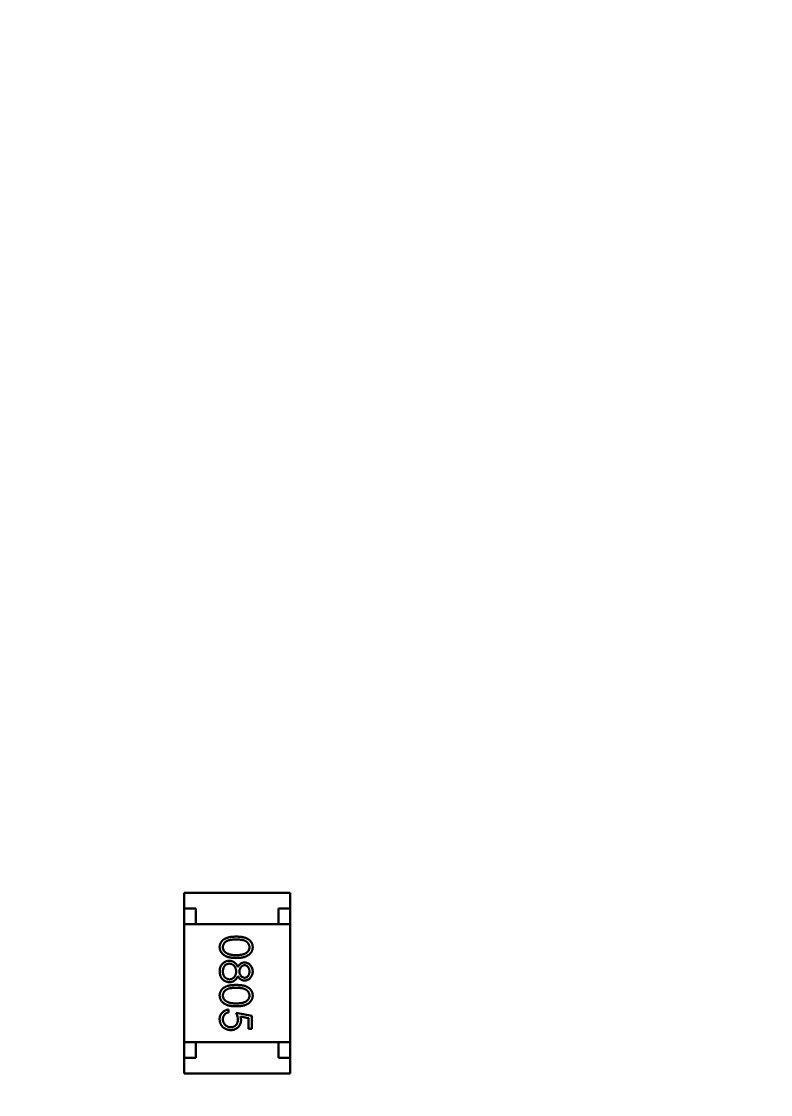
# Model space of a CAD drawing. Header units: millimetres. Extents: x 3004 to 4026, y 1209 to 1506.
# Drawn here: x 3140.43 to 3149.97, y 1419.8 to 1433.46 of the extents above; entities that cross this region are included whole.
import ezdxf

# ---------------------------------------------------------------- set-up
doc = ezdxf.new("R2010")
doc.units = ezdxf.units.MM
doc.layers.add('Видимый контур (ГОСТ)', color=7, linetype='Continuous', lineweight=50)
doc.layers.add('Штриховка (ГОСТ)', color=7, linetype='Continuous', lineweight=18)

msp = doc.modelspace()

# ---------------------------------------------------------------- hatches: boundary and pattern name
at = {"layer": 'Штриховка (ГОСТ)'}
h = msp.add_hatch(dxfattribs=at)
h.set_pattern_fill('ANSI37', color=256, scale=1.3, style=0)
edge = h.paths.add_edge_path()
edge.add_line((3130.892, 1396.782), (3130.892, 1393.782))
edge.add_line((3130.892, 1393.782), (3195.392, 1393.782))
edge.add_ellipse((3195.392, 1396.782), major_axis=(0, -3), ratio=1, start_angle=0, end_angle=90)
edge.add_line((3198.392, 1396.782), (3198.392, 1465.782))
edge.add_ellipse((3195.392, 1465.782), major_axis=(3, 0), ratio=1, start_angle=0, end_angle=90)
edge.add_line((3195.392, 1468.782), (3130.892, 1468.782))
edge.add_line((3130.892, 1468.782), (3130.892, 1465.782))
edge.add_line((3130.892, 1465.782), (3130.892, 1464.782))
edge.add_line((3130.892, 1464.782), (3132.392, 1464.782))
edge.add_line((3132.392, 1464.782), (3132.392, 1462.582))
edge.add_line((3132.392, 1462.582), (3133.892, 1462.582))
edge.add_line((3133.892, 1462.582), (3133.892, 1464.782))
edge.add_line((3133.892, 1464.782), (3147.892, 1464.782))
edge.add_line((3147.892, 1464.782), (3147.892, 1462.582))
edge.add_line((3147.892, 1462.582), (3149.392, 1462.582))
edge.add_line((3149.392, 1462.582), (3149.392, 1464.782))
edge.add_line((3149.392, 1464.782), (3152.392, 1464.782))
edge.add_line((3152.392, 1464.782), (3152.392, 1462.582))
edge.add_line((3152.392, 1462.582), (3153.892, 1462.582))
edge.add_line((3153.892, 1462.582), (3153.892, 1464.782))
edge.add_line((3153.892, 1464.782), (3167.892, 1464.782))
edge.add_line((3167.892, 1464.782), (3167.892, 1462.582))
edge.add_line((3167.892, 1462.582), (3169.392, 1462.582))
edge.add_line((3169.392, 1462.582), (3169.392, 1464.782))
edge.add_line((3169.392, 1464.782), (3172.392, 1464.782))
edge.add_line((3172.392, 1464.782), (3172.392, 1462.582))
edge.add_line((3172.392, 1462.582), (3173.892, 1462.582))
edge.add_line((3173.892, 1462.582), (3173.892, 1464.782))
edge.add_line((3173.892, 1464.782), (3194.392, 1464.782))
edge.add_line((3194.392, 1464.782), (3194.392, 1454.282))
edge.add_line((3194.392, 1454.282), (3192.192, 1454.282))
edge.add_line((3192.192, 1454.282), (3192.192, 1452.782))
edge.add_line((3192.192, 1452.782), (3194.392, 1452.782))
edge.add_line((3194.392, 1452.782), (3194.392, 1449.782))
edge.add_line((3194.392, 1449.782), (3192.192, 1449.782))
edge.add_line((3192.192, 1449.782), (3192.192, 1448.282))
edge.add_line((3192.192, 1448.282), (3194.392, 1448.282))
edge.add_line((3194.392, 1448.282), (3194.392, 1434.282))
edge.add_line((3194.392, 1434.282), (3192.192, 1434.282))
edge.add_line((3192.192, 1434.282), (3192.192, 1432.782))
edge.add_line((3192.192, 1432.782), (3194.392, 1432.782))
edge.add_line((3194.392, 1432.782), (3194.392, 1429.782))
edge.add_line((3194.392, 1429.782), (3192.192, 1429.782))
edge.add_line((3192.192, 1429.782), (3192.192, 1428.282))
edge.add_line((3192.192, 1428.282), (3194.392, 1428.282))
edge.add_line((3194.392, 1428.282), (3194.392, 1414.282))
edge.add_line((3194.392, 1414.282), (3192.192, 1414.282))
edge.add_line((3192.192, 1414.282), (3192.192, 1412.782))
edge.add_line((3192.192, 1412.782), (3194.392, 1412.782))
edge.add_line((3194.392, 1412.782), (3194.392, 1409.782))
edge.add_line((3194.392, 1409.782), (3192.192, 1409.782))
edge.add_line((3192.192, 1409.782), (3192.192, 1408.282))
edge.add_line((3192.192, 1408.282), (3194.392, 1408.282))
edge.add_line((3194.392, 1408.282), (3194.392, 1397.782))
edge.add_line((3194.392, 1397.782), (3173.892, 1397.782))
edge.add_line((3173.892, 1397.782), (3173.892, 1399.982))
edge.add_line((3173.892, 1399.982), (3172.392, 1399.982))
edge.add_line((3172.392, 1399.982), (3172.392, 1397.782))
edge.add_line((3172.392, 1397.782), (3169.392, 1397.782))
edge.add_line((3169.392, 1397.782), (3169.392, 1399.982))
edge.add_line((3169.392, 1399.982), (3167.892, 1399.982))
edge.add_line((3167.892, 1399.982), (3167.892, 1397.782))
edge.add_line((3167.892, 1397.782), (3153.892, 1397.782))
edge.add_line((3153.892, 1397.782), (3153.892, 1399.982))
edge.add_line((3153.892, 1399.982), (3152.392, 1399.982))
edge.add_line((3152.392, 1399.982), (3152.392, 1397.782))
edge.add_line((3152.392, 1397.782), (3149.392, 1397.782))
edge.add_line((3149.392, 1397.782), (3149.392, 1399.982))
edge.add_line((3149.392, 1399.982), (3147.892, 1399.982))
edge.add_line((3147.892, 1399.982), (3147.892, 1397.782))
edge.add_line((3147.892, 1397.782), (3133.892, 1397.782))
edge.add_line((3133.892, 1397.782), (3133.892, 1399.982))
edge.add_line((3133.892, 1399.982), (3132.392, 1399.982))
edge.add_line((3132.392, 1399.982), (3132.392, 1397.782))
edge.add_line((3132.392, 1397.782), (3130.892, 1397.782))
edge.add_line((3130.892, 1397.782), (3130.892, 1396.782))
edge = h.paths.add_edge_path()
edge.add_ellipse((3190.892, 1401.282), major_axis=(0, 2.75), ratio=1, start_angle=0, end_angle=360)
edge = h.paths.add_edge_path(flags=0)
edge.add_ellipse((3190.892, 1401.282), major_axis=(0, 1.1), ratio=1, start_angle=0, end_angle=360)
edge = h.paths.add_edge_path()
edge.add_ellipse((3190.892, 1461.282), major_axis=(0, 2.75), ratio=1, start_angle=0, end_angle=360)
edge = h.paths.add_edge_path(flags=0)
edge.add_ellipse((3190.892, 1461.282), major_axis=(0, 1.1), ratio=1, start_angle=0, end_angle=360)

# ---------------------------------------------------------------- linework, layer by layer
at = {"layer": 'Видимый контур (ГОСТ)'}
for p, q in [((3142.505, 1422.365), (3143.855, 1422.365)), ((3142.505, 1422.365), (3142.505, 1422.165)), ((3143.855, 1422.365), (3143.855, 1422.165)), ((3142.505, 1422.165), (3142.505, 1421.965)), ((3142.655, 1422.165), (3142.505, 1422.165)), ((3142.655, 1421.965), (3142.655, 1422.165)), ((3143.705, 1422.165), (3143.705, 1421.965)), ((3143.855, 1422.165), (3143.705, 1422.165)), ((3143.855, 1421.965), (3143.855, 1422.165)), ((3143.855, 1421.965), (3142.505, 1421.965)), ((3142.505, 1420.465), (3142.505, 1421.965)), ((3142.655, 1421.965), (3143.705, 1421.965)), ((3143.855, 1420.465), (3143.855, 1421.965)), ((3143.07, 1420.88), (3143.07, 1420.844)), ((3143.167, 1420.839), (3143.367, 1420.798)), ((3143.326, 1420.77), (3143.221, 1420.791)), ((3143.367, 1420.798), (3143.367, 1420.634)), ((3143.326, 1420.634), (3143.326, 1420.77)), ((3143.367, 1420.634), (3143.326, 1420.634)), ((3142.505, 1420.465), (3142.505, 1420.265)), ((3143.855, 1420.465), (3142.505, 1420.465)), ((3142.655, 1420.465), (3143.705, 1420.465)), ((3142.655, 1420.265), (3142.655, 1420.465)), ((3143.705, 1420.465), (3143.705, 1420.265)), ((3143.855, 1420.265), (3143.855, 1420.465)), ((3142.505, 1420.265), (3142.655, 1420.265)), ((3142.505, 1420.065), (3142.505, 1420.265)), ((3143.705, 1420.265), (3143.855, 1420.265)), ((3143.855, 1420.065), (3143.855, 1420.265)), ((3142.505, 1420.065), (3143.855, 1420.065))]:
    msp.add_line(p, q, dxfattribs=at)
for points, knots in [([(3142.957, 1421.674), (3142.957, 1421.677), (3142.957, 1421.684), (3142.958, 1421.693), (3142.96, 1421.702), (3142.963, 1421.71), (3142.966, 1421.719), (3142.97, 1421.727), (3142.974, 1421.735), (3142.979, 1421.743), (3142.985, 1421.751), (3142.992, 1421.758), (3142.999, 1421.764), (3143.007, 1421.77), (3143.015, 1421.776), (3143.025, 1421.782), (3143.034, 1421.786), (3143.045, 1421.791), (3143.057, 1421.795), (3143.069, 1421.799), (3143.083, 1421.801), (3143.098, 1421.804), (3143.114, 1421.806), (3143.131, 1421.807), (3143.149, 1421.808), (3143.161, 1421.808), (3143.167, 1421.808)], [0, 0, 0, 0, 0.033787, 0.066622, 0.099285, 0.131361, 0.163585, 0.196104, 0.228902, 0.262158, 0.295991, 0.330218, 0.36506, 0.400951, 0.43762, 0.475708, 0.515381, 0.556414, 0.599765, 0.646424, 0.696431, 0.749782, 0.806573, 0.867436, 0.931887, 1, 1, 1, 1]), ([(3143.167, 1421.772), (3143.162, 1421.772), (3143.152, 1421.772), (3143.137, 1421.771), (3143.123, 1421.77), (3143.11, 1421.769), (3143.098, 1421.767), (3143.087, 1421.765), (3143.076, 1421.763), (3143.067, 1421.76), (3143.059, 1421.757), (3143.051, 1421.753), (3143.044, 1421.749), (3143.037, 1421.745), (3143.031, 1421.74), (3143.026, 1421.735), (3143.02, 1421.729), (3143.014, 1421.722), (3143.008, 1421.712), (3143.002, 1421.699), (3142.999, 1421.686), (3142.998, 1421.677), (3142.998, 1421.673)], [0, 0, 0, 0, 0.072951, 0.141584, 0.205926, 0.265301, 0.320597, 0.371817, 0.41879, 0.461699, 0.502134, 0.540804, 0.578181, 0.614297, 0.649678, 0.684299, 0.718359, 0.752081, 0.817652, 0.879722, 0.939966, 1, 1, 1, 1]), ([(3143.167, 1421.808), (3143.174, 1421.808), (3143.186, 1421.808), (3143.204, 1421.807), (3143.221, 1421.806), (3143.237, 1421.804), (3143.252, 1421.802), (3143.266, 1421.799), (3143.278, 1421.795), (3143.29, 1421.791), (3143.3, 1421.787), (3143.31, 1421.782), (3143.319, 1421.776), (3143.328, 1421.771), (3143.336, 1421.765), (3143.343, 1421.758), (3143.35, 1421.751), (3143.355, 1421.743), (3143.361, 1421.736), (3143.365, 1421.727), (3143.369, 1421.719), (3143.372, 1421.711), (3143.375, 1421.702), (3143.377, 1421.693), (3143.378, 1421.684), (3143.378, 1421.677), (3143.378, 1421.674)], [0, 0, 0, 0, 0.068595, 0.133246, 0.194313, 0.251279, 0.304513, 0.354235, 0.400481, 0.443411, 0.484015, 0.523252, 0.561042, 0.5979, 0.633518, 0.668314, 0.702496, 0.736685, 0.770293, 0.803437, 0.835913, 0.86846, 0.900847, 0.933467, 0.966258, 1, 1, 1, 1]), ([(3143.337, 1421.673), (3143.336, 1421.677), (3143.336, 1421.686), (3143.333, 1421.699), (3143.327, 1421.712), (3143.321, 1421.722), (3143.315, 1421.73), (3143.31, 1421.735), (3143.304, 1421.74), (3143.298, 1421.745), (3143.291, 1421.749), (3143.284, 1421.753), (3143.276, 1421.757), (3143.268, 1421.76), (3143.259, 1421.763), (3143.249, 1421.765), (3143.238, 1421.767), (3143.226, 1421.769), (3143.212, 1421.77), (3143.198, 1421.771), (3143.183, 1421.772), (3143.173, 1421.772), (3143.167, 1421.772)], [0, 0, 0, 0, 0.060387, 0.120883, 0.182755, 0.247811, 0.281299, 0.315088, 0.349702, 0.384857, 0.420966, 0.458511, 0.497175, 0.537602, 0.580503, 0.627468, 0.678388, 0.733983, 0.793747, 0.857714, 0.926698, 1, 1, 1, 1]), ([(3143.167, 1421.536), (3143.161, 1421.536), (3143.149, 1421.536), (3143.132, 1421.537), (3143.115, 1421.539), (3143.1, 1421.54), (3143.085, 1421.543), (3143.072, 1421.546), (3143.059, 1421.55), (3143.047, 1421.554), (3143.037, 1421.559), (3143.026, 1421.564), (3143.017, 1421.569), (3143.008, 1421.575), (3143, 1421.582), (3142.993, 1421.589), (3142.986, 1421.596), (3142.98, 1421.604), (3142.975, 1421.612), (3142.97, 1421.62), (3142.966, 1421.629), (3142.963, 1421.637), (3142.96, 1421.646), (3142.959, 1421.655), (3142.957, 1421.665), (3142.957, 1421.671), (3142.957, 1421.674)], [0, 0, 0, 0, 0.065063, 0.126773, 0.185516, 0.240765, 0.29298, 0.34225, 0.388919, 0.432776, 0.474628, 0.514775, 0.553606, 0.591426, 0.628028, 0.663804, 0.698984, 0.733591, 0.767628, 0.801208, 0.834264, 0.866981, 0.89972, 0.932702, 0.966176, 1, 1, 1, 1]), ([(3142.998, 1421.673), (3142.998, 1421.669), (3142.999, 1421.66), (3143.002, 1421.647), (3143.008, 1421.634), (3143.014, 1421.624), (3143.02, 1421.617), (3143.025, 1421.612), (3143.031, 1421.607), (3143.037, 1421.602), (3143.044, 1421.598), (3143.051, 1421.594), (3143.059, 1421.59), (3143.064, 1421.588), (3143.067, 1421.587)], [0, 0, 0, 0, 0.112813, 0.225394, 0.339595, 0.459675, 0.521735, 0.583926, 0.648174, 0.713881, 0.781004, 0.851451, 0.924051, 1, 1, 1, 1]), ([(3143.378, 1421.674), (3143.378, 1421.671), (3143.378, 1421.665), (3143.377, 1421.655), (3143.375, 1421.646), (3143.372, 1421.637), (3143.369, 1421.629), (3143.365, 1421.62), (3143.361, 1421.612), (3143.355, 1421.604), (3143.349, 1421.596), (3143.343, 1421.589), (3143.335, 1421.582), (3143.327, 1421.576), (3143.318, 1421.57), (3143.309, 1421.564), (3143.299, 1421.559), (3143.288, 1421.554), (3143.276, 1421.55), (3143.263, 1421.546), (3143.25, 1421.543), (3143.235, 1421.541), (3143.22, 1421.539), (3143.203, 1421.537), (3143.185, 1421.536), (3143.173, 1421.536), (3143.167, 1421.536)], [0, 0, 0, 0, 0.033788, 0.067194, 0.099862, 0.132567, 0.165151, 0.197913, 0.231319, 0.265083, 0.299255, 0.334399, 0.369943, 0.406284, 0.444064, 0.482998, 0.523354, 0.565537, 0.609613, 0.656391, 0.705885, 0.758325, 0.813832, 0.872795, 0.934722, 1, 1, 1, 1]), ([(3143.167, 1421.572), (3143.172, 1421.572), (3143.182, 1421.572), (3143.195, 1421.573), (3143.209, 1421.574), (3143.221, 1421.575), (3143.233, 1421.577), (3143.244, 1421.579), (3143.254, 1421.582), (3143.264, 1421.585), (3143.273, 1421.589), (3143.282, 1421.593), (3143.29, 1421.597), (3143.297, 1421.601), (3143.303, 1421.606), (3143.309, 1421.611), (3143.315, 1421.617), (3143.321, 1421.625), (3143.327, 1421.635), (3143.333, 1421.647), (3143.336, 1421.66), (3143.336, 1421.669), (3143.337, 1421.673)], [0, 0, 0, 0, 0.065681, 0.128486, 0.188175, 0.245106, 0.299448, 0.350823, 0.399942, 0.446672, 0.491255, 0.533376, 0.573853, 0.612526, 0.649597, 0.685532, 0.720106, 0.753838, 0.818925, 0.880493, 0.940311, 1, 1, 1, 1]), ([(3142.957, 1421.365), (3142.957, 1421.37), (3142.958, 1421.381), (3142.959, 1421.396), (3142.962, 1421.41), (3142.967, 1421.423), (3142.972, 1421.436), (3142.979, 1421.447), (3142.987, 1421.457), (3142.996, 1421.466), (3143.005, 1421.474), (3143.015, 1421.481), (3143.026, 1421.487), (3143.036, 1421.492), (3143.047, 1421.496), (3143.058, 1421.498), (3143.069, 1421.5), (3143.077, 1421.5), (3143.081, 1421.5)], [0, 0, 0, 0, 0.078556, 0.152863, 0.22356, 0.290375, 0.355403, 0.418291, 0.480389, 0.543073, 0.604924, 0.664398, 0.721943, 0.778375, 0.83383, 0.888861, 0.944089, 1, 1, 1, 1]), ([(3143.08, 1421.464), (3143.076, 1421.464), (3143.069, 1421.464), (3143.058, 1421.461), (3143.048, 1421.458), (3143.038, 1421.452), (3143.029, 1421.445), (3143.021, 1421.437), (3143.014, 1421.427), (3143.008, 1421.417), (3143.004, 1421.405), (3143.001, 1421.392), (3142.999, 1421.379), (3142.998, 1421.369), (3142.998, 1421.365)], [0, 0, 0, 0, 0.074898, 0.148596, 0.224471, 0.302323, 0.381919, 0.461149, 0.542417, 0.626716, 0.714597, 0.804903, 0.900127, 1, 1, 1, 1]), ([(3143.067, 1421.587), (3143.071, 1421.586), (3143.078, 1421.584), (3143.089, 1421.58), (3143.101, 1421.578), (3143.113, 1421.576), (3143.126, 1421.574), (3143.139, 1421.573), (3143.153, 1421.572), (3143.163, 1421.572), (3143.167, 1421.572)], [0, 0, 0, 0, 0.110588, 0.224542, 0.342503, 0.464324, 0.590756, 0.722227, 0.858843, 1, 1, 1, 1]), ([(3143.167, 1421.362), (3143.167, 1421.366), (3143.167, 1421.373), (3143.166, 1421.383), (3143.164, 1421.393), (3143.161, 1421.402), (3143.157, 1421.411), (3143.153, 1421.42), (3143.147, 1421.428), (3143.141, 1421.435), (3143.135, 1421.442), (3143.128, 1421.448), (3143.12, 1421.453), (3143.113, 1421.457), (3143.105, 1421.46), (3143.097, 1421.463), (3143.088, 1421.464), (3143.082, 1421.464), (3143.08, 1421.464)], [0, 0, 0, 0, 0.071269, 0.139812, 0.206497, 0.271535, 0.336082, 0.400528, 0.464984, 0.53005, 0.594423, 0.655583, 0.714849, 0.772115, 0.828999, 0.885122, 0.942079, 1, 1, 1, 1]), ([(3143.081, 1421.5), (3143.084, 1421.5), (3143.089, 1421.5), (3143.097, 1421.499), (3143.105, 1421.498), (3143.113, 1421.496), (3143.121, 1421.493), (3143.128, 1421.49), (3143.135, 1421.486), (3143.142, 1421.482), (3143.149, 1421.477), (3143.155, 1421.471), (3143.162, 1421.464), (3143.168, 1421.457), (3143.174, 1421.449), (3143.179, 1421.441), (3143.185, 1421.431), (3143.189, 1421.425), (3143.19, 1421.421)], [0, 0, 0, 0, 0.058854, 0.116315, 0.172675, 0.22878, 0.28458, 0.340257, 0.39663, 0.453507, 0.512318, 0.572648, 0.636022, 0.702363, 0.771483, 0.844184, 0.92007, 1, 1, 1, 1]), ([(3143.19, 1421.421), (3143.193, 1421.426), (3143.198, 1421.435), (3143.207, 1421.447), (3143.217, 1421.457), (3143.227, 1421.465), (3143.239, 1421.472), (3143.25, 1421.476), (3143.263, 1421.479), (3143.271, 1421.48), (3143.275, 1421.48)], [0, 0, 0, 0, 0.14586, 0.282426, 0.41085, 0.535029, 0.654701, 0.770133, 0.884556, 1, 1, 1, 1]), ([(3143.275, 1421.48), (3143.279, 1421.48), (3143.288, 1421.479), (3143.301, 1421.476), (3143.313, 1421.471), (3143.325, 1421.464), (3143.337, 1421.456), (3143.347, 1421.446), (3143.356, 1421.435), (3143.364, 1421.422), (3143.37, 1421.408), (3143.374, 1421.393), (3143.377, 1421.378), (3143.378, 1421.368), (3143.378, 1421.363)], [0, 0, 0, 0, 0.074058, 0.14887, 0.226668, 0.307735, 0.391157, 0.473929, 0.557928, 0.644989, 0.733364, 0.821092, 0.909287, 1, 1, 1, 1]), ([(3143.001, 1421.259), (3142.998, 1421.262), (3142.991, 1421.268), (3142.982, 1421.279), (3142.974, 1421.291), (3142.968, 1421.304), (3142.963, 1421.318), (3142.96, 1421.333), (3142.958, 1421.348), (3142.957, 1421.359), (3142.957, 1421.365)], [0, 0, 0, 0, 0.119283, 0.237093, 0.354796, 0.474576, 0.59746, 0.724926, 0.858883, 1, 1, 1, 1]), ([(3142.998, 1421.365), (3142.998, 1421.361), (3142.998, 1421.353), (3143, 1421.343), (3143.002, 1421.333), (3143.005, 1421.323), (3143.008, 1421.314), (3143.012, 1421.306), (3143.018, 1421.298), (3143.024, 1421.291), (3143.03, 1421.285), (3143.037, 1421.28), (3143.044, 1421.275), (3143.051, 1421.271), (3143.059, 1421.268), (3143.067, 1421.266), (3143.075, 1421.265), (3143.08, 1421.264), (3143.083, 1421.264)], [0, 0, 0, 0, 0.076559, 0.149161, 0.218827, 0.285567, 0.350313, 0.414125, 0.477179, 0.540368, 0.602202, 0.662034, 0.719934, 0.775907, 0.831115, 0.886667, 0.942552, 1, 1, 1, 1]), ([(3143.083, 1421.264), (3143.086, 1421.264), (3143.091, 1421.265), (3143.099, 1421.266), (3143.107, 1421.268), (3143.115, 1421.271), (3143.122, 1421.276), (3143.129, 1421.28), (3143.136, 1421.286), (3143.142, 1421.293), (3143.148, 1421.3), (3143.153, 1421.308), (3143.158, 1421.316), (3143.161, 1421.325), (3143.164, 1421.334), (3143.166, 1421.343), (3143.167, 1421.352), (3143.167, 1421.359), (3143.167, 1421.362)], [0, 0, 0, 0, 0.057339, 0.113063, 0.169181, 0.225775, 0.283826, 0.343454, 0.405907, 0.471392, 0.538003, 0.603064, 0.667602, 0.732225, 0.797005, 0.863048, 0.930357, 1, 1, 1, 1]), ([(3143.275, 1421.444), (3143.272, 1421.444), (3143.268, 1421.444), (3143.262, 1421.442), (3143.256, 1421.441), (3143.25, 1421.438), (3143.245, 1421.434), (3143.239, 1421.43), (3143.234, 1421.425), (3143.229, 1421.42), (3143.224, 1421.414), (3143.22, 1421.407), (3143.216, 1421.4), (3143.214, 1421.393), (3143.211, 1421.386), (3143.21, 1421.379), (3143.209, 1421.371), (3143.209, 1421.366), (3143.209, 1421.363)], [0, 0, 0, 0, 0.054564, 0.107826, 0.161924, 0.21751, 0.274498, 0.334815, 0.397555, 0.464755, 0.532901, 0.600097, 0.665354, 0.731084, 0.796883, 0.863292, 0.930831, 1, 1, 1, 1]), ([(3143.209, 1421.363), (3143.209, 1421.36), (3143.209, 1421.353), (3143.211, 1421.343), (3143.214, 1421.333), (3143.218, 1421.324), (3143.223, 1421.315), (3143.228, 1421.307), (3143.235, 1421.301), (3143.243, 1421.295), (3143.251, 1421.291), (3143.259, 1421.287), (3143.267, 1421.285), (3143.273, 1421.285), (3143.275, 1421.285)], [0, 0, 0, 0, 0.08969, 0.178494, 0.266838, 0.356558, 0.445334, 0.530806, 0.614076, 0.697707, 0.779142, 0.855354, 0.928557, 1, 1, 1, 1]), ([(3143.378, 1421.363), (3143.378, 1421.357), (3143.377, 1421.347), (3143.375, 1421.333), (3143.37, 1421.319), (3143.364, 1421.305), (3143.356, 1421.293), (3143.347, 1421.282), (3143.337, 1421.272), (3143.325, 1421.264), (3143.313, 1421.257), (3143.3, 1421.253), (3143.287, 1421.25), (3143.278, 1421.249), (3143.274, 1421.249)], [0, 0, 0, 0, 0.08941, 0.176306, 0.262626, 0.349446, 0.435498, 0.518928, 0.601355, 0.684256, 0.765807, 0.844877, 0.92228, 1, 1, 1, 1]), ([(3143.337, 1421.365), (3143.337, 1421.367), (3143.337, 1421.373), (3143.336, 1421.381), (3143.334, 1421.389), (3143.332, 1421.396), (3143.33, 1421.403), (3143.327, 1421.409), (3143.323, 1421.416), (3143.318, 1421.421), (3143.314, 1421.427), (3143.309, 1421.431), (3143.304, 1421.435), (3143.298, 1421.438), (3143.293, 1421.441), (3143.287, 1421.443), (3143.281, 1421.444), (3143.277, 1421.444), (3143.275, 1421.444)], [0, 0, 0, 0, 0.075243, 0.147209, 0.216447, 0.284025, 0.350655, 0.415031, 0.47963, 0.544652, 0.608044, 0.667828, 0.725114, 0.780992, 0.835527, 0.889438, 0.944072, 1, 1, 1, 1]), ([(3143.275, 1421.285), (3143.277, 1421.285), (3143.281, 1421.285), (3143.287, 1421.286), (3143.292, 1421.288), (3143.297, 1421.29), (3143.303, 1421.293), (3143.308, 1421.296), (3143.313, 1421.301), (3143.318, 1421.305), (3143.322, 1421.311), (3143.326, 1421.317), (3143.329, 1421.323), (3143.332, 1421.33), (3143.334, 1421.338), (3143.336, 1421.346), (3143.337, 1421.355), (3143.337, 1421.361), (3143.337, 1421.365)], [0, 0, 0, 0, 0.050902, 0.101034, 0.151084, 0.203062, 0.256248, 0.310847, 0.368769, 0.430015, 0.49252, 0.556049, 0.621996, 0.690192, 0.761385, 0.836356, 0.915487, 1, 1, 1, 1]), ([(3142.957, 1421.059), (3142.957, 1421.062), (3142.957, 1421.068), (3142.958, 1421.077), (3142.96, 1421.086), (3142.963, 1421.095), (3142.966, 1421.104), (3142.97, 1421.112), (3142.974, 1421.12), (3142.979, 1421.128), (3142.985, 1421.135), (3142.992, 1421.142), (3142.999, 1421.149), (3143.007, 1421.155), (3143.015, 1421.161), (3143.025, 1421.166), (3143.034, 1421.171), (3143.045, 1421.176), (3143.057, 1421.18), (3143.069, 1421.183), (3143.083, 1421.186), (3143.098, 1421.188), (3143.114, 1421.19), (3143.131, 1421.192), (3143.149, 1421.192), (3143.161, 1421.193), (3143.167, 1421.193)], [0, 0, 0, 0, 0.033787, 0.066622, 0.099285, 0.131361, 0.163585, 0.196104, 0.228902, 0.262158, 0.295991, 0.330218, 0.36506, 0.400951, 0.43762, 0.475708, 0.515381, 0.556414, 0.599765, 0.646424, 0.696431, 0.749782, 0.806573, 0.867436, 0.931887, 1, 1, 1, 1]), ([(3143.084, 1421.228), (3143.08, 1421.229), (3143.073, 1421.229), (3143.061, 1421.23), (3143.05, 1421.233), (3143.04, 1421.236), (3143.03, 1421.24), (3143.02, 1421.245), (3143.01, 1421.251), (3143.004, 1421.256), (3143.001, 1421.259)], [0, 0, 0, 0, 0.128158, 0.253673, 0.377325, 0.499385, 0.622918, 0.745839, 0.871395, 1, 1, 1, 1]), ([(3143.19, 1421.306), (3143.189, 1421.303), (3143.185, 1421.296), (3143.18, 1421.287), (3143.174, 1421.279), (3143.169, 1421.271), (3143.163, 1421.264), (3143.157, 1421.258), (3143.15, 1421.252), (3143.144, 1421.247), (3143.137, 1421.243), (3143.13, 1421.239), (3143.123, 1421.236), (3143.116, 1421.233), (3143.108, 1421.231), (3143.1, 1421.229), (3143.092, 1421.229), (3143.087, 1421.229), (3143.084, 1421.228)], [0, 0, 0, 0, 0.079525, 0.1551, 0.22722, 0.295911, 0.362056, 0.42552, 0.485813, 0.544495, 0.60146, 0.657841, 0.713974, 0.769468, 0.82613, 0.882885, 0.940701, 1, 1, 1, 1]), ([(3143.167, 1421.193), (3143.174, 1421.193), (3143.186, 1421.192), (3143.204, 1421.192), (3143.221, 1421.19), (3143.237, 1421.188), (3143.252, 1421.186), (3143.266, 1421.183), (3143.278, 1421.18), (3143.29, 1421.176), (3143.3, 1421.171), (3143.31, 1421.167), (3143.319, 1421.161), (3143.328, 1421.155), (3143.336, 1421.149), (3143.343, 1421.143), (3143.35, 1421.136), (3143.355, 1421.128), (3143.361, 1421.12), (3143.365, 1421.112), (3143.369, 1421.104), (3143.372, 1421.095), (3143.375, 1421.086), (3143.377, 1421.077), (3143.378, 1421.068), (3143.378, 1421.062), (3143.378, 1421.059)], [0, 0, 0, 0, 0.068595, 0.133246, 0.194313, 0.251279, 0.304513, 0.354235, 0.400481, 0.443411, 0.484015, 0.523252, 0.561042, 0.5979, 0.633518, 0.668314, 0.702496, 0.736685, 0.770293, 0.803437, 0.835913, 0.86846, 0.900847, 0.933467, 0.966258, 1, 1, 1, 1]), ([(3143.274, 1421.249), (3143.27, 1421.249), (3143.261, 1421.249), (3143.249, 1421.252), (3143.237, 1421.257), (3143.226, 1421.263), (3143.216, 1421.271), (3143.207, 1421.281), (3143.198, 1421.293), (3143.193, 1421.301), (3143.19, 1421.306)], [0, 0, 0, 0, 0.121904, 0.239413, 0.35541, 0.472091, 0.592859, 0.718703, 0.854892, 1, 1, 1, 1]), ([(3143.167, 1420.921), (3143.161, 1420.921), (3143.149, 1420.921), (3143.132, 1420.922), (3143.115, 1420.923), (3143.1, 1420.925), (3143.085, 1420.928), (3143.072, 1420.931), (3143.059, 1420.934), (3143.047, 1420.939), (3143.037, 1420.943), (3143.026, 1420.949), (3143.017, 1420.954), (3143.008, 1420.96), (3143, 1420.966), (3142.993, 1420.973), (3142.986, 1420.981), (3142.98, 1420.988), (3142.975, 1420.996), (3142.97, 1421.005), (3142.966, 1421.013), (3142.963, 1421.022), (3142.96, 1421.031), (3142.959, 1421.04), (3142.957, 1421.049), (3142.957, 1421.056), (3142.957, 1421.059)], [0, 0, 0, 0, 0.065063, 0.126773, 0.185516, 0.240765, 0.29298, 0.34225, 0.388919, 0.432776, 0.474628, 0.514775, 0.553606, 0.591426, 0.628028, 0.663804, 0.698984, 0.733591, 0.767628, 0.801208, 0.834264, 0.866981, 0.89972, 0.932702, 0.966176, 1, 1, 1, 1]), ([(3143.167, 1421.157), (3143.162, 1421.157), (3143.152, 1421.157), (3143.137, 1421.156), (3143.123, 1421.155), (3143.11, 1421.154), (3143.098, 1421.152), (3143.087, 1421.15), (3143.076, 1421.147), (3143.067, 1421.145), (3143.059, 1421.141), (3143.051, 1421.138), (3143.044, 1421.134), (3143.037, 1421.129), (3143.031, 1421.125), (3143.026, 1421.12), (3143.02, 1421.114), (3143.014, 1421.107), (3143.008, 1421.096), (3143.002, 1421.084), (3142.999, 1421.071), (3142.998, 1421.062), (3142.998, 1421.058)], [0, 0, 0, 0, 0.072951, 0.141584, 0.205926, 0.265301, 0.320597, 0.371817, 0.41879, 0.461699, 0.502134, 0.540804, 0.578181, 0.614297, 0.649678, 0.684299, 0.718359, 0.752081, 0.817652, 0.879722, 0.939966, 1, 1, 1, 1]), ([(3142.998, 1421.058), (3142.998, 1421.053), (3142.999, 1421.044), (3143.002, 1421.031), (3143.008, 1421.019), (3143.014, 1421.009), (3143.02, 1421.002), (3143.025, 1420.996), (3143.031, 1420.991), (3143.037, 1420.987), (3143.044, 1420.982), (3143.051, 1420.978), (3143.059, 1420.975), (3143.064, 1420.973), (3143.067, 1420.972)], [0, 0, 0, 0, 0.112813, 0.225394, 0.339595, 0.459675, 0.521735, 0.583926, 0.648174, 0.713881, 0.781004, 0.851451, 0.924051, 1, 1, 1, 1]), ([(3143.337, 1421.058), (3143.336, 1421.062), (3143.336, 1421.071), (3143.333, 1421.084), (3143.327, 1421.097), (3143.321, 1421.106), (3143.315, 1421.114), (3143.31, 1421.12), (3143.304, 1421.125), (3143.298, 1421.129), (3143.291, 1421.134), (3143.284, 1421.138), (3143.276, 1421.141), (3143.268, 1421.144), (3143.259, 1421.147), (3143.249, 1421.15), (3143.238, 1421.152), (3143.226, 1421.154), (3143.212, 1421.155), (3143.198, 1421.156), (3143.183, 1421.157), (3143.173, 1421.157), (3143.167, 1421.157)], [0, 0, 0, 0, 0.060387, 0.120883, 0.182755, 0.247811, 0.281299, 0.315088, 0.349702, 0.384857, 0.420966, 0.458511, 0.497175, 0.537602, 0.580503, 0.627468, 0.678388, 0.733983, 0.793747, 0.857714, 0.926698, 1, 1, 1, 1]), ([(3143.378, 1421.059), (3143.378, 1421.056), (3143.378, 1421.049), (3143.377, 1421.04), (3143.375, 1421.031), (3143.372, 1421.022), (3143.369, 1421.013), (3143.365, 1421.005), (3143.361, 1420.997), (3143.355, 1420.989), (3143.349, 1420.981), (3143.343, 1420.974), (3143.335, 1420.967), (3143.327, 1420.96), (3143.318, 1420.954), (3143.309, 1420.949), (3143.299, 1420.944), (3143.288, 1420.939), (3143.276, 1420.935), (3143.263, 1420.931), (3143.25, 1420.928), (3143.235, 1420.925), (3143.22, 1420.923), (3143.203, 1420.922), (3143.185, 1420.921), (3143.173, 1420.921), (3143.167, 1420.921)], [0, 0, 0, 0, 0.033788, 0.067194, 0.099862, 0.132567, 0.165151, 0.197913, 0.231319, 0.265083, 0.299255, 0.334399, 0.369943, 0.406284, 0.444064, 0.482998, 0.523354, 0.565537, 0.609613, 0.656391, 0.705885, 0.758325, 0.813832, 0.872795, 0.934722, 1, 1, 1, 1]), ([(3143.167, 1420.957), (3143.172, 1420.957), (3143.182, 1420.957), (3143.195, 1420.957), (3143.209, 1420.959), (3143.221, 1420.96), (3143.233, 1420.962), (3143.244, 1420.964), (3143.254, 1420.967), (3143.264, 1420.97), (3143.273, 1420.973), (3143.282, 1420.977), (3143.29, 1420.982), (3143.297, 1420.986), (3143.303, 1420.991), (3143.309, 1420.996), (3143.315, 1421.001), (3143.321, 1421.009), (3143.327, 1421.019), (3143.333, 1421.032), (3143.336, 1421.045), (3143.336, 1421.053), (3143.337, 1421.058)], [0, 0, 0, 0, 0.065681, 0.128486, 0.188175, 0.245106, 0.299448, 0.350823, 0.399942, 0.446672, 0.491255, 0.533376, 0.573853, 0.612526, 0.649597, 0.685532, 0.720106, 0.753838, 0.818925, 0.880493, 0.940311, 1, 1, 1, 1]), ([(3143.067, 1420.972), (3143.071, 1420.971), (3143.078, 1420.968), (3143.089, 1420.965), (3143.101, 1420.963), (3143.113, 1420.96), (3143.126, 1420.959), (3143.139, 1420.958), (3143.153, 1420.957), (3143.163, 1420.957), (3143.167, 1420.957)], [0, 0, 0, 0, 0.110588, 0.224542, 0.342503, 0.464324, 0.590756, 0.722227, 0.858843, 1, 1, 1, 1]), ([(3142.957, 1420.758), (3142.957, 1420.762), (3142.957, 1420.77), (3142.959, 1420.781), (3142.961, 1420.792), (3142.965, 1420.803), (3142.969, 1420.813), (3142.975, 1420.822), (3142.981, 1420.831), (3142.989, 1420.84), (3142.997, 1420.848), (3143.005, 1420.855), (3143.015, 1420.861), (3143.025, 1420.867), (3143.035, 1420.871), (3143.046, 1420.875), (3143.058, 1420.878), (3143.066, 1420.879), (3143.07, 1420.88)], [0, 0, 0, 0, 0.065421, 0.128708, 0.190236, 0.250724, 0.310637, 0.370766, 0.431615, 0.493523, 0.555883, 0.617342, 0.678668, 0.740711, 0.802985, 0.866803, 0.932347, 1, 1, 1, 1]), ([(3143.07, 1420.844), (3143.066, 1420.843), (3143.059, 1420.841), (3143.049, 1420.838), (3143.039, 1420.833), (3143.031, 1420.828), (3143.024, 1420.821), (3143.018, 1420.814), (3143.012, 1420.805), (3143.007, 1420.796), (3143.003, 1420.787), (3143, 1420.776), (3142.999, 1420.766), (3142.998, 1420.759), (3142.998, 1420.756)], [0, 0, 0, 0, 0.094687, 0.181994, 0.264377, 0.34218, 0.418618, 0.496509, 0.577369, 0.661511, 0.746733, 0.831258, 0.915206, 1, 1, 1, 1]), ([(3143.188, 1420.751), (3143.188, 1420.757), (3143.188, 1420.771), (3143.178, 1420.811), (3143.171, 1420.83), (3143.167, 1420.839)], [0, 0, 0, 0, 0.001976248, 0.001976248, 0.003940074, 0.003940074, 0.003940074, 0.003940074]), ([(3143.221, 1420.791), (3143.222, 1420.787), (3143.225, 1420.779), (3143.227, 1420.767), (3143.229, 1420.755), (3143.229, 1420.748), (3143.229, 1420.744)], [0, 0, 0, 0, 0.275068, 0.532901, 0.773973, 1, 1, 1, 1]), ([(3143.098, 1420.618), (3143.095, 1420.618), (3143.088, 1420.618), (3143.079, 1420.619), (3143.069, 1420.621), (3143.06, 1420.623), (3143.051, 1420.625), (3143.042, 1420.628), (3143.034, 1420.632), (3143.025, 1420.636), (3143.017, 1420.641), (3143.01, 1420.646), (3143.003, 1420.652), (3142.996, 1420.658), (3142.99, 1420.664), (3142.985, 1420.671), (3142.979, 1420.678), (3142.975, 1420.686), (3142.971, 1420.694), (3142.967, 1420.702), (3142.964, 1420.711), (3142.962, 1420.719), (3142.96, 1420.729), (3142.958, 1420.738), (3142.957, 1420.748), (3142.957, 1420.754), (3142.957, 1420.758)], [0, 0, 0, 0, 0.044014, 0.087434, 0.130118, 0.172554, 0.214555, 0.256298, 0.298438, 0.340849, 0.382715, 0.423924, 0.464246, 0.504074, 0.543862, 0.583567, 0.623094, 0.663229, 0.703551, 0.743938, 0.784541, 0.82575, 0.867757, 0.910745, 0.954914, 1, 1, 1, 1]), ([(3142.998, 1420.756), (3142.998, 1420.752), (3142.999, 1420.745), (3143, 1420.736), (3143.002, 1420.726), (3143.005, 1420.717), (3143.009, 1420.708), (3143.015, 1420.7), (3143.02, 1420.691), (3143.027, 1420.684), (3143.035, 1420.677), (3143.043, 1420.671), (3143.051, 1420.666), (3143.06, 1420.661), (3143.069, 1420.658), (3143.079, 1420.656), (3143.089, 1420.654), (3143.096, 1420.654), (3143.1, 1420.654)], [0, 0, 0, 0, 0.064207, 0.126425, 0.18768, 0.248216, 0.308305, 0.369661, 0.431699, 0.495947, 0.559758, 0.622295, 0.683911, 0.745092, 0.80674, 0.869087, 0.93329, 1, 1, 1, 1]), ([(3143.229, 1420.744), (3143.229, 1420.74), (3143.229, 1420.731), (3143.227, 1420.718), (3143.224, 1420.706), (3143.22, 1420.694), (3143.215, 1420.683), (3143.208, 1420.673), (3143.201, 1420.663), (3143.192, 1420.654), (3143.183, 1420.645), (3143.173, 1420.638), (3143.162, 1420.632), (3143.15, 1420.627), (3143.138, 1420.623), (3143.125, 1420.62), (3143.112, 1420.619), (3143.103, 1420.618), (3143.098, 1420.618)], [0, 0, 0, 0, 0.065808, 0.129394, 0.190894, 0.251281, 0.310815, 0.370371, 0.430768, 0.492881, 0.555104, 0.616067, 0.677256, 0.73826, 0.800762, 0.864778, 0.931045, 1, 1, 1, 1]), ([(3143.1, 1420.654), (3143.103, 1420.654), (3143.109, 1420.654), (3143.118, 1420.656), (3143.127, 1420.658), (3143.135, 1420.661), (3143.143, 1420.664), (3143.15, 1420.669), (3143.157, 1420.674), (3143.164, 1420.68), (3143.169, 1420.687), (3143.174, 1420.695), (3143.179, 1420.703), (3143.182, 1420.711), (3143.185, 1420.72), (3143.187, 1420.73), (3143.188, 1420.74), (3143.188, 1420.747), (3143.188, 1420.751)], [0, 0, 0, 0, 0.065351, 0.127916, 0.18836, 0.247216, 0.30563, 0.36377, 0.422661, 0.482687, 0.5433, 0.604118, 0.664965, 0.727413, 0.791468, 0.858055, 0.927037, 1, 1, 1, 1])]:
    msp.add_open_spline(points, degree=3, knots=knots, dxfattribs=at)

doc.saveas('drawing.dxf')
